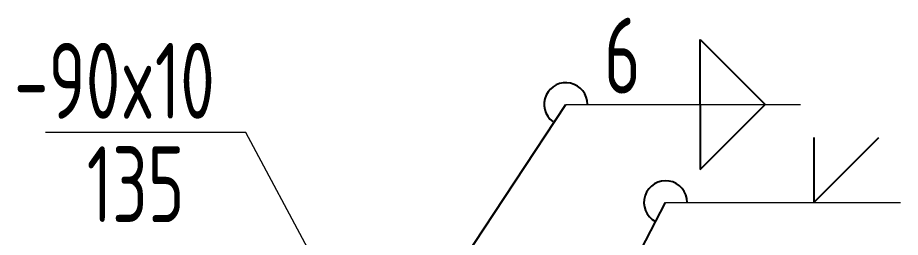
# Model space of a CAD drawing. Extents: x -3102990 to -851544, y -5293060 to -2540151.
# Drawn here: x -862551 to -858475, y -2639514 to -2638501 of the extents above; entities that cross this region are included whole.
import ezdxf

# ---------------------------------------------------------------- set-up
doc = ezdxf.new("R2010")
doc.units = 0
doc.header["$LTSCALE"] = 1000
doc.layers.get('0').update_dxf_attribs({"linetype": 'CONTINUOUS'})
for name, color, linetype in [('COLU', 7, 'CONTINUOUS'), ('TEXT', 7, 'CONTINUOUS'), ('WELD', 7, 'CONTINUOUS')]:
    doc.layers.add(name, color=color, linetype=linetype)
doc.styles.add('TSSD_Rein', font='Tssdeng.shx', dxfattribs={"width": 0.75, "bigfont": 'hztxt.shx'})
doc.dimstyles.new('TSSD_LEADER_STYLE_200.0', dxfattribs={"dimtxt": 700, "dimasz": 200, "dimexe": 200, "dimexo": 500, "dimgap": 0.09, "dimtad": 0, "dimtih": 1, "dimtoh": 1, "dimdec": 4, "dimzin": 0, "dimdsep": 46, "dimtxsty": 'Standard', "dimcen": 0.09, "dimdle": 200, "dimclrt": 7, "dimadec": 0, "dimazin": 0, "dimtfac": 1, "dimtdec": 4, "dimtofl": 0, "dimtmove": 0, "dimatfit": 3, "dimfxl": 1, "dimtolj": 1, "dimtzin": 0, "dimarcsym": 0})

# ---------------------------------------------------------------- blocks, each defined once
blk = doc.blocks.new('_WELD004')
at = {"color": 0, "linetype": 'ByBlock'}
for p, q in [((0, 1), (1, 0)), ((0, 0), (0, 1))]:
    blk.add_line(p, q, dxfattribs=at)

msp = doc.modelspace()

# ---------------------------------------------------------------- linework, layer by layer
at = {"layer": 'COLU', "linetype": 'ByBlock', "lineweight": 9}
for p, q in [((-861497.09, -2639031.17, -96), (-862423.14, -2639031.17, -96)), ((-860918.89, -2640109.44, -288), (-861497.09, -2639031.17, -96))]:
    msp.add_line(p, q, dxfattribs=at)
at = {"layer": 'WELD', "lineweight": 9}
for p, q in [((-860019.59, -2638901.16, -288), (-858935.62, -2638901.16, -288)), ((-859558.93, -2639353.38, -288), (-858474.97, -2639353.38, -288))]:
    msp.add_line(p, q, dxfattribs=at)
at = {"layer": 'WELD'}
for centre, end in [((-860019.59, -2638901.16, -288), 232.53242), ((-859558.93, -2639353.38, -288), 242.54938)]:
    msp.add_arc(centre, 100, 0, end, dxfattribs=at)

# ---------------------------------------------------------------- block references
at = {"layer": 'WELD', "yscale": 300, "zscale": 300}
for p, xscale, rotation in [((-859399.87, -2638901.16, -288), 300, 359.999999999911), ((-859399.87, -2638901.16, -288), -300, 180), ((-858874.97, -2639053.38, -288), -300, 180)]:
    msp.add_blockref('_WELD004', p, dxfattribs=dict(at, xscale=xscale, rotation=rotation))

# ---------------------------------------------------------------- texts
at = {"layer": 'TEXT', "lineweight": 9, "style": 'TSSD_Rein', "width": 0.7}
for s, p in [('6', (-859843.31, -2638851.16, -288)), ('-90x10', (-862567.84, -2638967.31, -96)), ('135', (-862231.94, -2639444.49, -96))]:
    msp.add_text(s, height=350, dxfattribs=at).set_placement(p)

# ---------------------------------------------------------------- leaders
at = {"layer": 'WELD', "lineweight": 9}
for points in [[(-860818.89, -2640110.2, -288), (-860019.59, -2638901.16, -288)], [(-860198.43, -2640584.44, -288), (-859558.93, -2639353.38, -288)]]:
    msp.add_leader(points, dimstyle='TSSD_LEADER_STYLE_200.0', dxfattribs=at)

doc.saveas('drawing.dxf')
